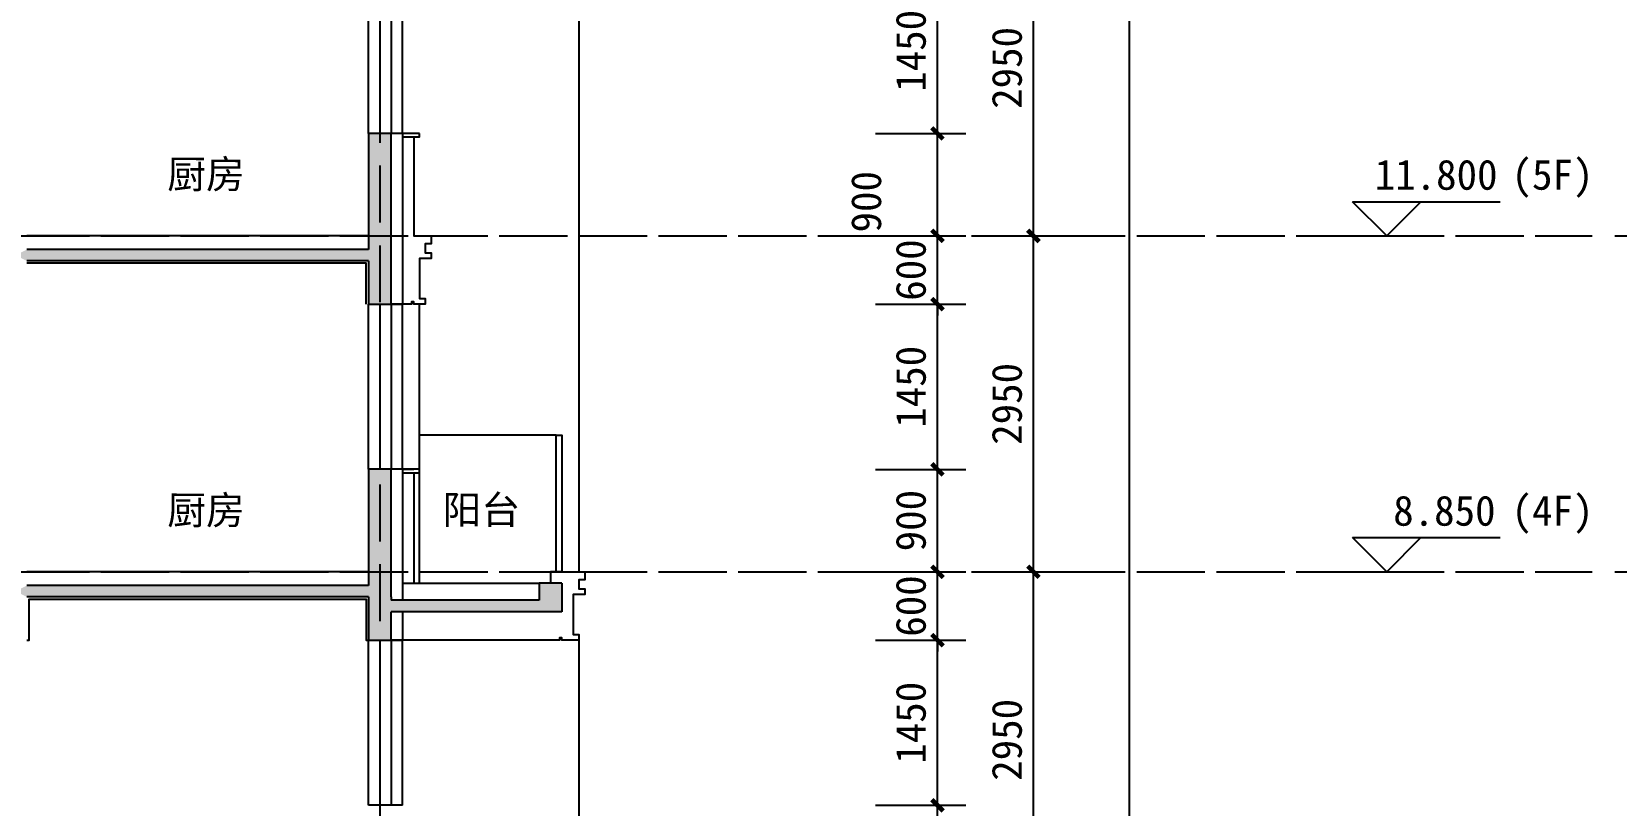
# Model space of a CAD drawing. Extents: x 646072 to 1012572, y -46617 to 16093.
# Drawn here: x 970530 to 984451, y -23152 to -16359 of the extents above; entities that cross this region are included whole.
import ezdxf
from ezdxf.enums import TextEntityAlignment as Align

# ---------------------------------------------------------------- set-up
doc = ezdxf.new("R2010")
doc.units = 0
doc.header["$LTSCALE"] = 1000
doc.header["$MEASUREMENT"] = 0
for name, pattern in [('3#楼-HZS$0$3#楼-HZS$0$__DASH', [0.35, 0.25, -0.1]), ('3#楼-HZS$0$DOTE', [2.42, 2, -0.2, 0.02, -0.2]), ('DASH', [0.35, 0.25, -0.1])]:
    doc.linetypes.add(name, pattern=pattern)
doc.layers.get('Defpoints').update_dxf_attribs({"color": 4, "linetype": 'DASH'})
for name, color, linetype in [('3#楼-HZS$0$3#楼-HZS$0$DIM_ELEV', 3, 'Continuous'), ('3#楼-HZS$0$3#楼-HZS$0$DOTE', 1, '3#楼-HZS$0$DOTE'), ('3#楼-HZS$0$3#楼-HZS$0$PUB_DIM', 3, 'Continuous'), ('3#楼-HZS$0$3#楼-HZS$0$PUB_HATCH', 8, 'Continuous'), ('3#楼-HZS$0$3#楼-HZS$0$PUB_TEXT', 7, 'Continuous'), ('3#楼-HZS$0$3#楼-HZS$0$SURFACE', 6, 'Continuous'), ('3#楼-HZS$0$3#楼-HZS$0$WALL', 9, 'Continuous'), ('3#楼-HZS$0$3#楼-HZS$0$WINDOW', 4, 'Continuous'), ('3#楼-HZS$0$3#楼-HZS$0$新块$0$FF-TEXT', 50, 'Continuous')]:
    doc.layers.add(name, color=color, linetype=linetype)
doc.styles.add('3#楼-HZS$0$3#楼-HZS$0$_TCH_DIM', font='')
doc.styles.add('3#楼-HZS$0$3#楼-HZS$0$_TCH_DIM_T3', font='')
doc.styles.add('3#楼-HZS$0$3#楼-HZS$0$新块$0$DIA', font='')
doc.styles.get('3#楼-HZS$0$3#楼-HZS$0$_TCH_DIM').set_extended_font_data('SimSun')
doc.styles.get('3#楼-HZS$0$3#楼-HZS$0$_TCH_DIM_T3').set_extended_font_data('SimSun')
doc.styles.get('3#楼-HZS$0$3#楼-HZS$0$新块$0$DIA').set_extended_font_data('SimSun')
doc.dimstyles.new('3#楼-HZS$0$3#楼-HZS$0$_TCH_ARCH&&100', dxfattribs={"dimtxt": 264.345992, "dimasz": 100, "dimexe": 250, "dimexo": 300, "dimgap": 100, "dimtad": 1, "dimdec": 0, "dimzin": 0, "dimdsep": 46, "dimtxsty": '3#楼-HZS$0$3#楼-HZS$0$_TCH_DIM_T3', "dimblk": '3#楼-HZS$0$3#楼-HZS$0$_ArchTick', "dimcen": 0.09, "dimclrt": 7, "dimazin": 2, "dimtfac": 1, "dimtdec": 0, "dimtix": 1, "dimtmove": 2, "dimatfit": 3, "dimfxl": 100, "dimtolj": 1, "dimtzin": 0, "dimarcsym": 0})

# ---------------------------------------------------------------- blocks, each defined once
blk = doc.blocks.new('3#楼-HZS$0$3#楼-HZS$0$$WINLIB2D$00000001')
at = {"color": 0}
for points in [[(-0.5, 0.5), (-0.5, -0.5)], [(-0.5, 0.5), (0.5, 0.5)], [(0.5, -0.5), (0.5, 0.5)], [(0.5, 0.1667), (-0.5, 0.1667)], [(0.5, -0.1667), (-0.5, -0.1667)], [(-0.5, -0.5), (0.5, -0.5)]]:
    blk.add_lwpolyline(points, dxfattribs=at)
blk = doc.blocks.new('3#楼-HZS$0$3#楼-HZS$0$_ArchTick')
at = {"color": 0, "linetype": 'ByBlock', "const_width": 0.4}
blk.add_lwpolyline([(-0.5, -0.5), (0.5, 0.5)], dxfattribs=at)
blk = doc.blocks.new('*D551')
at = {"layer": '3#楼-HZS$0$3#楼-HZS$0$PUB_DIM', "color": 0, "lineweight": -2, "transparency": 16777216}
for p, q in [((978787, -15202), (979580, -15202)), ((979330, -18152), (979330, -15202)), ((978787, -18152), (979580, -18152))]:
    blk.add_line(p, q, dxfattribs=at)
at = {"layer": 'Defpoints', "color": 0, "transparency": 16777216}
for p in [(978487, -15202), (979330, -15202), (978487, -18152)]:
    blk.add_point(p, dxfattribs=at)
at = {"layer": '3#楼-HZS$0$3#楼-HZS$0$PUB_DIM', "color": 0, "lineweight": -2, "transparency": 16777216, "xscale": 100, "yscale": 100, "zscale": 100}
for p, rotation in [((979330, -15202), 90), ((979330, -18152), 270)]:
    blk.add_blockref('3#楼-HZS$0$3#楼-HZS$0$_ArchTick', p, dxfattribs=dict(at, rotation=rotation))
at = {"layer": '3#楼-HZS$0$3#楼-HZS$0$PUB_DIM', "color": 7, "transparency": 16777216, "insert": (979098, -16677), "char_height": 264.3, "attachment_point": 5, "rotation": 90, "style": '3#楼-HZS$0$3#楼-HZS$0$_TCH_DIM_T3'}
blk.add_mtext('\\A1;2950', dxfattribs=at)
blk = doc.blocks.new('*D552')
at = {"layer": '3#楼-HZS$0$3#楼-HZS$0$PUB_DIM', "color": 0, "lineweight": -2, "transparency": 16777216}
for p, q in [((978787, -18152), (979580, -18152)), ((979330, -21102), (979330, -18152)), ((978787, -21102), (979580, -21102))]:
    blk.add_line(p, q, dxfattribs=at)
at = {"layer": 'Defpoints', "color": 0, "transparency": 16777216}
for p in [(978487, -18152), (979330, -18152), (978487, -21102)]:
    blk.add_point(p, dxfattribs=at)
at = {"layer": '3#楼-HZS$0$3#楼-HZS$0$PUB_DIM', "color": 0, "lineweight": -2, "transparency": 16777216, "xscale": 100, "yscale": 100, "zscale": 100}
for p, rotation in [((979330, -18152), 90), ((979330, -21102), 270)]:
    blk.add_blockref('3#楼-HZS$0$3#楼-HZS$0$_ArchTick', p, dxfattribs=dict(at, rotation=rotation))
at = {"layer": '3#楼-HZS$0$3#楼-HZS$0$PUB_DIM', "color": 7, "transparency": 16777216, "insert": (979098, -19627), "char_height": 264.3, "attachment_point": 5, "rotation": 90, "style": '3#楼-HZS$0$3#楼-HZS$0$_TCH_DIM_T3'}
blk.add_mtext('\\A1;2950', dxfattribs=at)
blk = doc.blocks.new('*D553')
at = {"layer": '3#楼-HZS$0$3#楼-HZS$0$PUB_DIM', "color": 0, "lineweight": -2, "transparency": 16777216}
for p, q in [((978787, -21102), (979580, -21102)), ((979330, -24052), (979330, -21102)), ((978787, -24052), (979580, -24052))]:
    blk.add_line(p, q, dxfattribs=at)
at = {"layer": 'Defpoints', "color": 0, "transparency": 16777216}
for p in [(978487, -21102), (979330, -21102), (978487, -24052)]:
    blk.add_point(p, dxfattribs=at)
at = {"layer": '3#楼-HZS$0$3#楼-HZS$0$PUB_DIM', "color": 0, "lineweight": -2, "transparency": 16777216, "xscale": 100, "yscale": 100, "zscale": 100}
for p, rotation in [((979330, -21102), 90), ((979330, -24052), 270)]:
    blk.add_blockref('3#楼-HZS$0$3#楼-HZS$0$_ArchTick', p, dxfattribs=dict(at, rotation=rotation))
at = {"layer": '3#楼-HZS$0$3#楼-HZS$0$PUB_DIM', "color": 7, "transparency": 16777216, "insert": (979098, -22577), "char_height": 264.3, "attachment_point": 5, "rotation": 90, "style": '3#楼-HZS$0$3#楼-HZS$0$_TCH_DIM_T3'}
blk.add_mtext('\\A1;2950', dxfattribs=at)
blk = doc.blocks.new('*D559')
at = {"layer": '3#楼-HZS$0$3#楼-HZS$0$PUB_DIM', "color": 0, "lineweight": -2, "transparency": 16777216}
for p, q in [((979630, -452), (980424, -452)), ((980174, -30052), (980174, -452)), ((979630, -30052), (980424, -30052))]:
    blk.add_line(p, q, dxfattribs=at)
at = {"layer": 'Defpoints', "color": 0, "transparency": 16777216}
for p in [(979330, -452), (980174, -452), (979330, -30052)]:
    blk.add_point(p, dxfattribs=at)
at = {"layer": '3#楼-HZS$0$3#楼-HZS$0$PUB_DIM', "color": 0, "lineweight": -2, "transparency": 16777216, "xscale": 100, "yscale": 100, "zscale": 100}
for p, rotation in [((980174, -452), 90), ((980174, -30052), 270)]:
    blk.add_blockref('3#楼-HZS$0$3#楼-HZS$0$_ArchTick', p, dxfattribs=dict(at, rotation=rotation))
at = {"layer": '3#楼-HZS$0$3#楼-HZS$0$PUB_DIM', "color": 7, "transparency": 16777216, "insert": (979942, -15252), "char_height": 264.3, "attachment_point": 5, "rotation": 90, "style": '3#楼-HZS$0$3#楼-HZS$0$_TCH_DIM_T3'}
blk.add_mtext('\\A1;29600', dxfattribs=at)
blk = doc.blocks.new('*D568')
at = {"layer": '3#楼-HZS$0$3#楼-HZS$0$PUB_DIM', "color": 0, "lineweight": -2, "transparency": 16777216}
for p, q in [((977943, -15802), (978737, -15802)), ((978487, -17252), (978487, -15802)), ((977943, -17252), (978737, -17252))]:
    blk.add_line(p, q, dxfattribs=at)
at = {"layer": 'Defpoints', "color": 0, "transparency": 16777216}
for p in [(977643, -15802), (978487, -15802), (977643, -17252)]:
    blk.add_point(p, dxfattribs=at)
at = {"layer": '3#楼-HZS$0$3#楼-HZS$0$PUB_DIM', "color": 0, "lineweight": -2, "transparency": 16777216, "xscale": 100, "yscale": 100, "zscale": 100}
for p, rotation in [((978487, -15802), 90), ((978487, -17252), 270)]:
    blk.add_blockref('3#楼-HZS$0$3#楼-HZS$0$_ArchTick', p, dxfattribs=dict(at, rotation=rotation))
at = {"layer": '3#楼-HZS$0$3#楼-HZS$0$PUB_DIM', "color": 7, "transparency": 16777216, "insert": (978254, -16527), "char_height": 264.3, "attachment_point": 5, "rotation": 90, "style": '3#楼-HZS$0$3#楼-HZS$0$_TCH_DIM_T3'}
blk.add_mtext('\\A1;1450', dxfattribs=at)
blk = doc.blocks.new('*D569')
at = {"layer": '3#楼-HZS$0$3#楼-HZS$0$PUB_DIM', "color": 0, "lineweight": -2, "transparency": 16777216}
for p, q in [((977943, -17252), (978737, -17252)), ((978487, -18152), (978487, -17252)), ((977943, -18152), (978737, -18152))]:
    blk.add_line(p, q, dxfattribs=at)
at = {"layer": 'Defpoints', "color": 0, "transparency": 16777216}
for p in [(977643, -17252), (978487, -17252), (977643, -18152)]:
    blk.add_point(p, dxfattribs=at)
at = {"layer": '3#楼-HZS$0$3#楼-HZS$0$PUB_DIM', "color": 0, "lineweight": -2, "transparency": 16777216, "xscale": 100, "yscale": 100, "zscale": 100}
for p, rotation in [((978487, -17252), 90), ((978487, -18152), 270)]:
    blk.add_blockref('3#楼-HZS$0$3#楼-HZS$0$_ArchTick', p, dxfattribs=dict(at, rotation=rotation))
at = {"layer": '3#楼-HZS$0$3#楼-HZS$0$PUB_DIM', "color": 7, "transparency": 16777216, "insert": (977862, -17852), "char_height": 264.3, "attachment_point": 5, "rotation": 90, "style": '3#楼-HZS$0$3#楼-HZS$0$_TCH_DIM_T3'}
blk.add_mtext('\\A1;900', dxfattribs=at)
blk = doc.blocks.new('*D570')
at = {"layer": '3#楼-HZS$0$3#楼-HZS$0$PUB_DIM', "color": 0, "lineweight": -2, "transparency": 16777216}
for p, q in [((978487, -18152), (978487, -18052)), ((977943, -18152), (978737, -18152)), ((978487, -18752), (978487, -18152)), ((977943, -18752), (978737, -18752)), ((978487, -18752), (978487, -18852))]:
    blk.add_line(p, q, dxfattribs=at)
at = {"layer": 'Defpoints', "color": 0, "transparency": 16777216}
for p in [(977643, -18152), (978487, -18152), (977643, -18752)]:
    blk.add_point(p, dxfattribs=at)
at = {"layer": '3#楼-HZS$0$3#楼-HZS$0$PUB_DIM', "color": 0, "lineweight": -2, "transparency": 16777216, "xscale": 100, "yscale": 100, "zscale": 100}
for p, rotation in [((978487, -18152), 270), ((978487, -18752), 90)]:
    blk.add_blockref('3#楼-HZS$0$3#楼-HZS$0$_ArchTick', p, dxfattribs=dict(at, rotation=rotation))
at = {"layer": '3#楼-HZS$0$3#楼-HZS$0$PUB_DIM', "color": 7, "transparency": 16777216, "insert": (978254, -18452), "char_height": 264.3, "attachment_point": 5, "rotation": 90, "style": '3#楼-HZS$0$3#楼-HZS$0$_TCH_DIM_T3'}
blk.add_mtext('\\A1;600', dxfattribs=at)
blk = doc.blocks.new('*D571')
at = {"layer": '3#楼-HZS$0$3#楼-HZS$0$PUB_DIM', "color": 0, "lineweight": -2, "transparency": 16777216}
for p, q in [((977943, -18752), (978737, -18752)), ((978487, -20202), (978487, -18752)), ((977943, -20202), (978737, -20202))]:
    blk.add_line(p, q, dxfattribs=at)
at = {"layer": 'Defpoints', "color": 0, "transparency": 16777216}
for p in [(977643, -18752), (978487, -18752), (977643, -20202)]:
    blk.add_point(p, dxfattribs=at)
at = {"layer": '3#楼-HZS$0$3#楼-HZS$0$PUB_DIM', "color": 0, "lineweight": -2, "transparency": 16777216, "xscale": 100, "yscale": 100, "zscale": 100}
for p, rotation in [((978487, -18752), 90), ((978487, -20202), 270)]:
    blk.add_blockref('3#楼-HZS$0$3#楼-HZS$0$_ArchTick', p, dxfattribs=dict(at, rotation=rotation))
at = {"layer": '3#楼-HZS$0$3#楼-HZS$0$PUB_DIM', "color": 7, "transparency": 16777216, "insert": (978254, -19477), "char_height": 264.3, "attachment_point": 5, "rotation": 90, "style": '3#楼-HZS$0$3#楼-HZS$0$_TCH_DIM_T3'}
blk.add_mtext('\\A1;1450', dxfattribs=at)
blk = doc.blocks.new('*D572')
at = {"layer": '3#楼-HZS$0$3#楼-HZS$0$PUB_DIM', "color": 0, "lineweight": -2, "transparency": 16777216}
for p, q in [((977943, -20202), (978737, -20202)), ((978487, -21102), (978487, -20202)), ((977943, -21102), (978737, -21102))]:
    blk.add_line(p, q, dxfattribs=at)
at = {"layer": 'Defpoints', "color": 0, "transparency": 16777216}
for p in [(977643, -20202), (978487, -20202), (977643, -21102)]:
    blk.add_point(p, dxfattribs=at)
at = {"layer": '3#楼-HZS$0$3#楼-HZS$0$PUB_DIM', "color": 0, "lineweight": -2, "transparency": 16777216, "xscale": 100, "yscale": 100, "zscale": 100}
for p, rotation in [((978487, -20202), 90), ((978487, -21102), 270)]:
    blk.add_blockref('3#楼-HZS$0$3#楼-HZS$0$_ArchTick', p, dxfattribs=dict(at, rotation=rotation))
at = {"layer": '3#楼-HZS$0$3#楼-HZS$0$PUB_DIM', "color": 7, "transparency": 16777216, "insert": (978254, -20652), "char_height": 264.3, "attachment_point": 5, "rotation": 90, "style": '3#楼-HZS$0$3#楼-HZS$0$_TCH_DIM_T3'}
blk.add_mtext('\\A1;900', dxfattribs=at)
blk = doc.blocks.new('*D573')
at = {"layer": '3#楼-HZS$0$3#楼-HZS$0$PUB_DIM', "color": 0, "lineweight": -2, "transparency": 16777216}
for p, q in [((978487, -21102), (978487, -21002)), ((977943, -21102), (978737, -21102)), ((978487, -21702), (978487, -21102)), ((977943, -21702), (978737, -21702)), ((978487, -21702), (978487, -21802))]:
    blk.add_line(p, q, dxfattribs=at)
at = {"layer": 'Defpoints', "color": 0, "transparency": 16777216}
for p in [(977643, -21102), (978487, -21102), (977643, -21702)]:
    blk.add_point(p, dxfattribs=at)
at = {"layer": '3#楼-HZS$0$3#楼-HZS$0$PUB_DIM', "color": 0, "lineweight": -2, "transparency": 16777216, "xscale": 100, "yscale": 100, "zscale": 100}
for p, rotation in [((978487, -21102), 270), ((978487, -21702), 90)]:
    blk.add_blockref('3#楼-HZS$0$3#楼-HZS$0$_ArchTick', p, dxfattribs=dict(at, rotation=rotation))
at = {"layer": '3#楼-HZS$0$3#楼-HZS$0$PUB_DIM', "color": 7, "transparency": 16777216, "insert": (978254, -21402), "char_height": 264.3, "attachment_point": 5, "rotation": 90, "style": '3#楼-HZS$0$3#楼-HZS$0$_TCH_DIM_T3'}
blk.add_mtext('\\A1;600', dxfattribs=at)
blk = doc.blocks.new('*D574')
at = {"layer": '3#楼-HZS$0$3#楼-HZS$0$PUB_DIM', "color": 0, "lineweight": -2, "transparency": 16777216}
for p, q in [((977943, -21702), (978737, -21702)), ((978487, -23152), (978487, -21702)), ((977943, -23152), (978737, -23152))]:
    blk.add_line(p, q, dxfattribs=at)
at = {"layer": 'Defpoints', "color": 0, "transparency": 16777216}
for p in [(977643, -21702), (978487, -21702), (977643, -23152)]:
    blk.add_point(p, dxfattribs=at)
at = {"layer": '3#楼-HZS$0$3#楼-HZS$0$PUB_DIM', "color": 0, "lineweight": -2, "transparency": 16777216, "xscale": 100, "yscale": 100, "zscale": 100}
for p, rotation in [((978487, -21702), 90), ((978487, -23152), 270)]:
    blk.add_blockref('3#楼-HZS$0$3#楼-HZS$0$_ArchTick', p, dxfattribs=dict(at, rotation=rotation))
at = {"layer": '3#楼-HZS$0$3#楼-HZS$0$PUB_DIM', "color": 7, "transparency": 16777216, "insert": (978254, -22427), "char_height": 264.3, "attachment_point": 5, "rotation": 90, "style": '3#楼-HZS$0$3#楼-HZS$0$_TCH_DIM_T3'}
blk.add_mtext('\\A1;1450', dxfattribs=at)
blk = doc.blocks.new('*D575')
at = {"layer": '3#楼-HZS$0$3#楼-HZS$0$PUB_DIM', "color": 0, "lineweight": -2, "transparency": 16777216}
for p, q in [((977943, -23152), (978737, -23152)), ((978487, -24052), (978487, -23152)), ((977943, -24052), (978737, -24052))]:
    blk.add_line(p, q, dxfattribs=at)
at = {"layer": 'Defpoints', "color": 0, "transparency": 16777216}
for p in [(977643, -23152), (978487, -23152), (977643, -24052)]:
    blk.add_point(p, dxfattribs=at)
at = {"layer": '3#楼-HZS$0$3#楼-HZS$0$PUB_DIM', "color": 0, "lineweight": -2, "transparency": 16777216, "xscale": 100, "yscale": 100, "zscale": 100}
for p, rotation in [((978487, -23152), 90), ((978487, -24052), 270)]:
    blk.add_blockref('3#楼-HZS$0$3#楼-HZS$0$_ArchTick', p, dxfattribs=dict(at, rotation=rotation))
at = {"layer": '3#楼-HZS$0$3#楼-HZS$0$PUB_DIM', "color": 7, "transparency": 16777216, "insert": (977862, -23752), "char_height": 264.3, "attachment_point": 5, "rotation": 90, "style": '3#楼-HZS$0$3#楼-HZS$0$_TCH_DIM_T3'}
blk.add_mtext('\\A1;900', dxfattribs=at)

msp = doc.modelspace()

# ---------------------------------------------------------------- hatches: boundary and pattern name
at = {"layer": '3#楼-HZS$0$3#楼-HZS$0$PUB_HATCH'}
for points in [[(973687.9, -18271.8), (973687.9, -17251.8), (973487.9, -17251.8), (973487.9, -18271.8), (973554.6, -18305.1)], [(973554.6, -18305.1), (973487.9, -18271.8), (970487.9, -18271.8), (970387.9, -18321.8), (970487.9, -18371.8), (973487.9, -18371.8)], [(973487.9, -18371.8), (973487.9, -18751.8), (973687.9, -18751.8), (973687.9, -18271.8), (973554.6, -18305.1)], [(973687.9, -21321.8), (973687.9, -20201.8), (973487.9, -20201.8), (973487.9, -21221.8), (973554.6, -21288.5)], [(973554.6, -21288.5), (973487.9, -21221.8), (970487.9, -21221.8), (970387.9, -21271.8), (970487.9, -21321.8), (973487.9, -21321.8)], [(973554.6, -21288.5), (973487.9, -21321.8), (973487.9, -21351.8), (973621.3, -21385.1), (973687.9, -21351.8), (973687.9, -21321.8)], [(974987.9, -21201.8), (974987.9, -21351.8), (975187.9, -21451.8), (975187.9, -21201.8)], [(973487.9, -21351.8), (973487.9, -21701.8), (973687.9, -21701.8), (973687.9, -21451.8), (973621.3, -21385.1)], [(975187.9, -21451.8), (974987.9, -21351.8), (973687.9, -21351.8), (973621.3, -21385.1), (973687.9, -21451.8)]]:
    msp.add_hatch(color=256, dxfattribs=at).paths.add_polyline_path(points)

# ---------------------------------------------------------------- linework, layer by layer
at = {"color": 251}
for points in [[(975337.9, -15801.8), (975337.9, -21101.8)], [(975337.9, -21701.8), (975337.9, -27001.8)]]:
    msp.add_lwpolyline(points, dxfattribs=at)
at = {"color": 2}
for points in [[(973937.9, -17251.8), (973787.9, -17251.8), (973787.9, -17281.8), (973937.9, -17281.8), (973937.9, -17251.8)], [(973887.9, -17281.8), (973887.9, -18151.8), (974037.9, -18151.8), (974037.9, -18221.8), (973987.9, -18221.8), (973987.9, -18301.8), (974037.9, -18301.8), (974037.9, -18351.8), (973937.9, -18351.8), (973937.9, -18701.8), (973987.9, -18701.8), (973987.9, -18751.8), (973887.9, -18751.8), (973887.9, -18731.8), (973867.9, -18731.8), (973867.9, -18751.8), (973787.9, -18751.8)], [(973787.9, -20201.8), (973887.9, -20201.8)], [(973937.9, -20201.8), (973787.9, -20201.8), (973787.9, -20231.8), (973937.9, -20231.8), (973937.9, -20201.8)], [(973887.9, -20231.8), (973887.9, -21201.8)], [(975187.9, -21101.8), (975387.9, -21101.8), (975387.9, -21171.8), (975337.9, -21171.8), (975337.9, -21251.8), (975387.9, -21251.8), (975387.9, -21301.8), (975287.9, -21301.8), (975287.9, -21651.8), (975337.9, -21651.8), (975337.9, -21701.8), (975187.9, -21701.8), (975187.9, -21681.8), (975167.9, -21681.8), (975167.9, -21701.8), (973787.9, -21701.8)], [(975187.9, -21101.8), (975087.9, -21101.8), (975087.9, -21201.8)]]:
    msp.add_lwpolyline(points, dxfattribs=at)
at = {"color": 8}
msp.add_lwpolyline([(973937.9, -21201.8), (973937.9, -18751.8)], dxfattribs=at)
at = {"layer": '3#楼-HZS$0$3#楼-HZS$0$DIM_ELEV'}
for p, q in [((982434.2, -18151.8), (982134.2, -17851.8)), ((982134.2, -17851.8), (983430.2, -17851.8)), ((982434.2, -18151.8), (982734.2, -17851.8)), ((981734.2, -18151.8), (982734.2, -18151.8)), ((982434.2, -21101.8), (982134.2, -20801.8)), ((982134.2, -20801.8), (983430.2, -20801.8)), ((982434.2, -21101.8), (982734.2, -20801.8)), ((981734.2, -21101.8), (982734.2, -21101.8))]:
    msp.add_line(p, q, dxfattribs=at)
at = {"layer": '3#楼-HZS$0$3#楼-HZS$0$DOTE', "linetype": '3#楼-HZS$0$3#楼-HZS$0$__DASH', "ltscale": 2}
for p, q in [((973588, -2135.1), (973588, -37248.6)), ((952237.2, -18151.8), (984722.8, -18151.8)), ((953037.2, -18151.8), (983922.8, -18151.8)), ((952237.2, -21101.8), (984722.8, -21101.8)), ((953037.2, -21101.8), (983922.8, -21101.8))]:
    msp.add_line(p, q, dxfattribs=at)
at = {"layer": '3#楼-HZS$0$3#楼-HZS$0$SURFACE'}
for p, q in [((973787.9, -17251.8), (973687.9, -17251.8)), ((973787.9, -17251.8), (973787.9, -18271.8)), ((973487.9, -18151.8), (970487.9, -18151.8)), ((973787.9, -18271.8), (973787.9, -18751.8)), ((973787.9, -18751.8), (973687.9, -18751.8)), ((973787.9, -20201.8), (973687.9, -20201.8)), ((973787.9, -20201.8), (973787.9, -21321.8)), ((973487.9, -21101.8), (970487.9, -21101.8)), ((973787.9, -21321.8), (973787.9, -21351.8)), ((973787.9, -21451.8), (973787.9, -21701.8)), ((973787.9, -21701.8), (973687.9, -21701.8))]:
    msp.add_line(p, q, dxfattribs=at)
for points in [[(973467.9, -18751.8), (973467.9, -18391.8), (970487.9, -18391.8)], [(973687.9, -21101.8), (973787.9, -21101.8)], [(973787.9, -21201.8), (974987.9, -21201.8)], [(970487.9, -21701.8), (970507.9, -21701.8), (970507.9, -21341.8), (973467.9, -21341.8), (973467.9, -21701.8), (973487.9, -21701.8)]]:
    msp.add_lwpolyline(points, dxfattribs=at)
at = {"layer": '3#楼-HZS$0$3#楼-HZS$0$WALL'}
for p, q in [((973687.9, -17251.8), (973487.9, -17251.8)), ((973487.9, -17251.8), (973487.9, -18271.8)), ((973687.9, -18271.8), (973687.9, -17251.8)), ((973487.9, -18271.8), (970487.9, -18271.8)), ((973487.9, -18371.8), (970487.9, -18371.8)), ((973487.9, -18371.8), (973487.9, -18751.8)), ((973687.9, -18751.8), (973687.9, -18271.8)), ((973487.9, -18751.8), (973687.9, -18751.8)), ((973687.9, -20201.8), (973487.9, -20201.8)), ((973487.9, -20201.8), (973487.9, -21221.8)), ((973687.9, -21321.8), (973687.9, -20201.8)), ((973487.9, -21221.8), (970487.9, -21221.8)), ((974987.9, -21201.8), (974987.9, -21351.8)), ((975187.9, -21201.8), (974987.9, -21201.8)), ((975187.9, -21201.8), (975187.9, -21451.8)), ((973487.9, -21321.8), (970487.9, -21321.8)), ((973487.9, -21321.8), (973487.9, -21351.8)), ((973487.9, -21351.8), (973487.9, -21701.8)), ((973687.9, -21321.8), (973687.9, -21351.8)), ((974987.9, -21351.8), (973687.9, -21351.8)), ((975187.9, -21451.8), (973687.9, -21451.8)), ((973687.9, -21701.8), (973687.9, -21451.8)), ((973487.9, -21701.8), (973687.9, -21701.8))]:
    msp.add_line(p, q, dxfattribs=at)
at = {"layer": '3#楼-HZS$0$3#楼-HZS$0$WINDOW'}
msp.add_lwpolyline([(975137.9, -19901.8), (973937.9, -19901.8)], dxfattribs=at)
msp.add_lwpolyline([(975137.9, -21101.8), (975137.9, -19901.8), (975187.9, -19901.8), (975187.9, -21101.8)], close=True, dxfattribs=at)

# ---------------------------------------------------------------- block references
at = {"layer": '3#楼-HZS$0$3#楼-HZS$0$WINDOW', "xscale": -1450.000000059605, "yscale": 300, "zscale": 300}
for p, rotation in [((973637.9, -16526.8), 270), ((973637.9, -19476.8), 270.0000000011197), ((973637.9, -22426.8), 270)]:
    msp.add_blockref('3#楼-HZS$0$3#楼-HZS$0$$WINLIB2D$00000001', p, dxfattribs=dict(at, rotation=rotation))

# ---------------------------------------------------------------- texts
at = {"layer": '3#楼-HZS$0$3#楼-HZS$0$PUB_TEXT', "color": 7, "style": '3#楼-HZS$0$3#楼-HZS$0$_TCH_DIM'}
for s, p in [('11.800', (982328.1, -17746.8)), ('(5F)', (983530.2, -17746.8)), ('8.850', (982490.5, -20696.8)), ('(4F)', (983530.2, -20696.8))]:
    msp.add_text(s, height=264.35, dxfattribs=at).set_placement(p)
at = {"layer": '3#楼-HZS$0$3#楼-HZS$0$新块$0$FF-TEXT', "style": '3#楼-HZS$0$3#楼-HZS$0$新块$0$DIA'}
for s, p in [('厨房', (972061.8, -17604.9)), ('厨房', (972061.8, -20554.9)), ('阳台', (974480, -20551.8))]:
    msp.add_text(s, height=250, rotation=359.91517, dxfattribs=at).set_placement(p, align=Align.MIDDLE)

# ---------------------------------------------------------------- dimensions: what is measured, and where the dimension line sits
at = {"layer": '3#楼-HZS$0$3#楼-HZS$0$PUB_DIM'}
for p1, p2, picture, middle in [((979330.2, -30051.8), (979330.2, -451.8), '*D559', (979941.7, -15251.8)), ((978486.5, -18151.8), (978486.5, -15201.8), '*D551', (979098, -16676.8)), ((977642.8, -17251.8), (977642.8, -15801.8), '*D568', (978254.3, -16526.8)), ((977642.8, -18751.8), (977642.8, -18151.8), '*D570', (978254.3, -18451.8)), ((978486.5, -21101.8), (978486.5, -18151.8), '*D552', (979098, -19626.8)), ((977642.8, -20201.8), (977642.8, -18751.8), '*D571', (978254.3, -19476.8)), ((977642.8, -21101.8), (977642.8, -20201.8), '*D572', (978254.3, -20651.8)), ((977642.8, -21701.8), (977642.8, -21101.8), '*D573', (978254.3, -21401.8)), ((978486.5, -24051.8), (978486.5, -21101.8), '*D553', (979098, -22576.8)), ((977642.8, -23151.8), (977642.8, -21701.8), '*D574', (978254.3, -22426.8))]:
    dim = msp.add_aligned_dim(p1=p1, p2=p2, distance=-843.7, dimstyle='3#楼-HZS$0$3#楼-HZS$0$_TCH_ARCH&&100', dxfattribs=at)
    dim.commit()
    dim.dimension.update_dxf_attribs({"geometry": picture, "text_midpoint": middle})
for base, p1, p2, picture, middle in [((978486.5, -17251.8), (977642.8, -18151.8), (977642.8, -17251.8), '*D569', (977861.5, -17851.8)), ((978486.5, -23151.8), (977642.8, -24051.8), (977642.8, -23151.8), '*D575', (977861.5, -23751.8))]:
    dim = msp.add_linear_dim(base=base, p1=p1, p2=p2, angle=90, dimstyle='3#楼-HZS$0$3#楼-HZS$0$_TCH_ARCH&&100', dxfattribs=at)
    dim.commit()
    dim.dimension.update_dxf_attribs({"geometry": picture, "text_midpoint": middle, "dimtype": 161})

doc.saveas('drawing.dxf')
